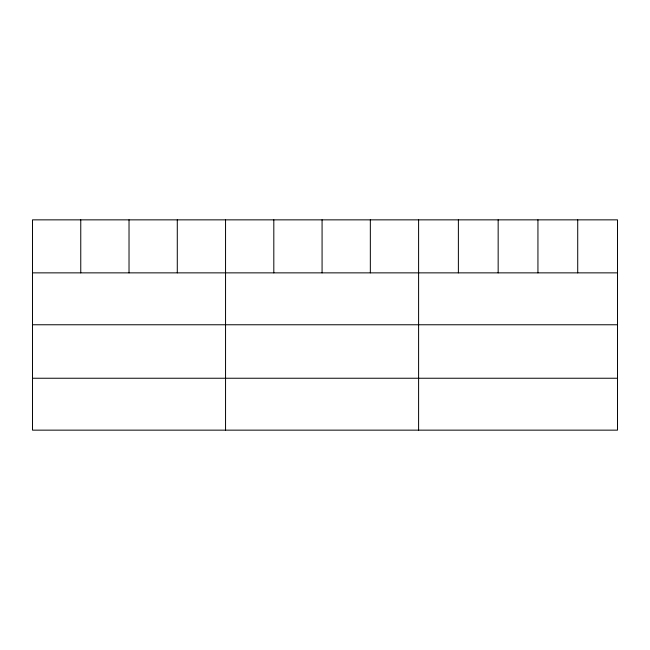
<?xml version="1.0" encoding="UTF-8"?>
<svg xmlns="http://www.w3.org/2000/svg" width="650" height="650" viewBox="0 0 650 650"><rect width="100%" height="100%" fill="white"/><g stroke="black" fill="none" stroke-linecap="round" stroke-linejoin="round"><path stroke-width="0.97" d="M617.5 272.862L617.5 430.146L32.5 430.146L32.5 219.854L617.5 219.854L617.5 272.862L32.5 272.862M32.5 324.764L617.5 324.764M32.5 378.243L617.5 378.243M577.72 219.854L577.72 272.862M537.94 219.854L537.94 272.862M498.16 219.854L498.16 272.862M458.38 219.854L458.38 272.862M418.6 219.854L418.6 430.146M370.338 219.854L370.338 272.862M322.075 219.854L322.075 272.862M273.812 219.854L273.812 272.862M225.55 219.854L225.55 430.146M177.287 219.854L177.287 272.862M129.025 219.854L129.025 272.862M80.763 219.854L80.763 272.862"/></g></svg>
